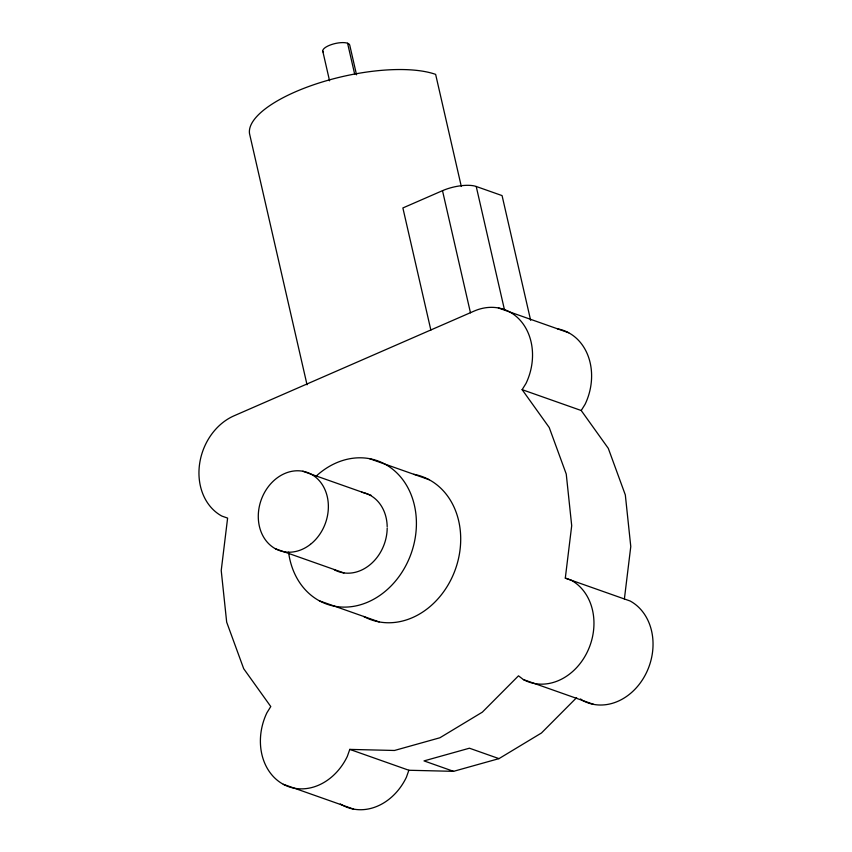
<?xml version="1.0" encoding="UTF-8"?>
<svg xmlns="http://www.w3.org/2000/svg" width="852" height="852" viewBox="0 0 852 852"><rect width="100%" height="100%" fill="white"/><g stroke="black" fill="none" stroke-linecap="round" stroke-linejoin="round"><path stroke-width="1.28" d="M580.521 698.938L582.491 700.451A55.284 45.561 -70.6 0 0 646.519 672.526A55.284 45.561 -70.6 0 0 630.139 601.001L565.302 578.114L571.703 525.673L566.25 474.063L549.221 427.502L522.138 389.662L526.003 383.443A55.284 45.561 -70.6 0 0 523.203 324.037A55.284 45.561 -70.6 0 0 474.213 311.055L234.108 415.776A55.284 45.561 -70.6 0 0 199.421 465.235A55.284 45.561 -70.6 0 0 221.861 516.078L227.612 518.101L221.222 570.542L226.675 622.152L243.704 668.713L270.776 706.553L266.91 712.773A55.284 45.561 -70.6 0 0 283.301 784.298L353.591 809.112M624.388 598.977L630.778 546.537L625.325 494.927L608.296 448.354L581.224 410.515L522.138 389.662M593.706 704.402L523.405 679.587L518.485 675.828L482.36 712.144L439.898 737.768L394.476 750.474L349.789 749.398L347.328 756.374A55.284 45.561 -70.6 0 1 283.301 784.298M576.644 697.618L541.446 733.008L498.974 758.631L453.552 771.337L408.864 770.261L406.404 777.237A55.284 45.561 -70.6 0 1 340.31 803.958M581.224 410.515L585.09 404.295A55.284 45.561 -70.6 0 0 557.485 328.819M530.647 320.341L502.073 195.598L476.225 186.481A24.921 8.605 -12.9 0 0 442.497 190.678L402.879 207.952L430.867 330.118M565.302 578.114L571.053 580.137A55.284 45.561 -70.6 0 1 587.443 651.663A55.284 45.561 -70.6 0 1 523.405 679.587M498.409 307.966L568.699 332.77M369.48 458.664L429.216 479.729M302.779 471.231L371.28 495.406M275.462 548.784L343.952 572.959M319.393 600.83L379.129 621.907M498.974 758.631L469.441 748.205L424.019 760.9L453.552 771.337M349.789 749.398L408.864 770.261M476.225 186.481L504.501 309.936M461.305 186.46L435.638 74.38A103.667 35.795 -12.9 0 0 319.212 82.932A103.667 35.795 -12.9 0 0 249.53 133.679L307.039 384.795M442.497 190.678L470.485 312.844M356.541 74.816L349.757 45.209A13.824 4.771 -12.9 0 0 333.771 43.878A13.824 4.771 -12.9 0 0 323.419 52.27M347.584 43.239L354.677 74.209M322.77 51.152L329.564 80.823M361.61 492.211A41.46 34.165 -70.6 0 1 387.191 526.664M387.202 527.974A41.46 34.165 -70.6 0 1 334.282 569.754M315.9 476.385A76.02 62.643 -70.6 0 1 410.068 492.179A76.02 62.643 -70.6 0 1 370.961 600.671A76.02 62.643 -70.6 0 1 288.572 552.202M413.795 474.308A76.02 62.643 -70.6 0 1 455.543 568.902A76.02 62.643 -70.6 0 1 363.697 616.475M310.511 544.3A41.46 34.165 -70.6 0 0 311.193 474.202A41.46 34.165 -70.6 0 0 258.284 515.982A41.46 34.165 -70.6 0 0 310.511 544.3"/></g></svg>
